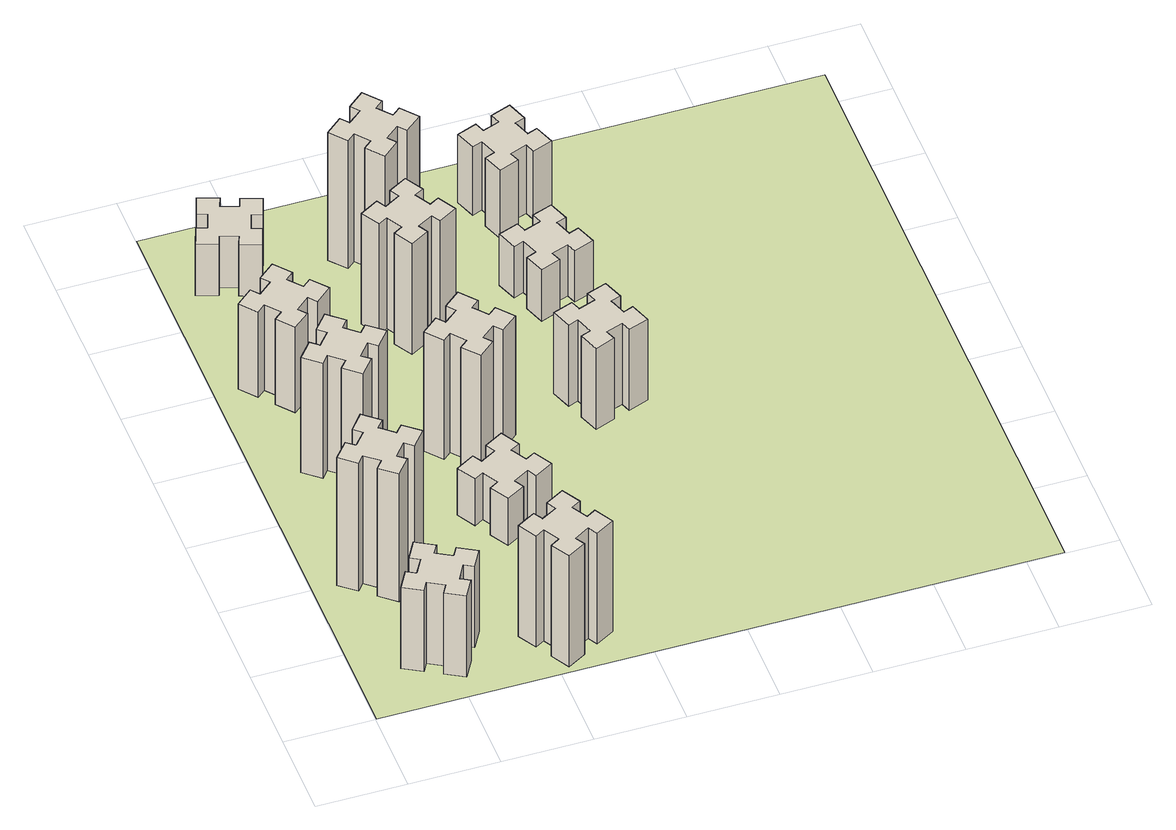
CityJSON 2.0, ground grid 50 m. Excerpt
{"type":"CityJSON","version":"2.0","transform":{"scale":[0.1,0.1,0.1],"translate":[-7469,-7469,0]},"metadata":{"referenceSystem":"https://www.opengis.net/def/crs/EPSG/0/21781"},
"CityObjects":{
"building1":{"type":"Building","attributes":{"class":"1000","function":"1000","usage":"1000","yearOfConstruction":2016,"roofType":"1000","measuredHeight":57,"storeysAboveGround":30,"storeysBelowGround":0},"geometry":[{"type":"Solid","lod":"1","boundaries":[[[[0,1,2,3,4,5,6,7,8,9,10,11,12,13,14,15,16,17,18,19]],[[17,16,20,21]],[[16,15,22,20]],[[15,14,23,22]],[[14,13,24,23]],[[13,12,25,24]],[[12,11,26,25]],[[11,10,27,26]],[[10,9,28,27]],[[9,8,29,28]],[[8,7,30,29]],[[7,6,31,30]],[[6,5,32,31]],[[5,4,33,32]],[[4,3,34,33]],[[3,2,35,34]],[[2,1,36,35]],[[1,0,37,36]],[[0,19,38,37]],[[19,18,39,38]],[[18,17,21,39]],[[24,25,26,27,28,29,30,31,32,33,34,35,36,37,38,39,21,20,22,23]]]]}]},
"building2":{"type":"Building","attributes":{"class":"1000","function":"1000","usage":"1000","yearOfConstruction":2016,"roofType":"1000","measuredHeight":90,"storeysAboveGround":30,"storeysBelowGround":0},"geometry":[{"type":"Solid","lod":"1","boundaries":[[[[40,41,42,43,44,45,46,47,48,49,50,51,52,53,54,55,56,57,58,59]],[[57,56,60,61]],[[56,55,62,60]],[[55,54,63,62]],[[54,53,64,63]],[[53,52,65,64]],[[52,51,66,65]],[[51,50,67,66]],[[50,49,68,67]],[[49,48,69,68]],[[48,47,70,69]],[[47,46,71,70]],[[46,45,72,71]],[[45,44,73,72]],[[44,43,74,73]],[[43,42,75,74]],[[42,41,76,75]],[[41,40,77,76]],[[40,59,78,77]],[[59,58,79,78]],[[58,57,61,79]],[[64,65,66,67,68,69,70,71,72,73,74,75,76,77,78,79,61,60,62,63]]]]}]},
"building3":{"type":"Building","attributes":{"class":"1000","function":"1000","usage":"1000","yearOfConstruction":2016,"roofType":"1000","measuredHeight":81,"storeysAboveGround":30,"storeysBelowGround":0},"geometry":[{"type":"Solid","lod":"1","boundaries":[[[[80,81,82,83,84,85,86,87,88,89,90,91,92,93,94,95,96,97,98,99]],[[97,96,100,101]],[[96,95,102,100]],[[95,94,103,102]],[[94,93,104,103]],[[93,92,105,104]],[[92,91,106,105]],[[91,90,107,106]],[[90,89,108,107]],[[89,88,109,108]],[[88,87,110,109]],[[87,86,111,110]],[[86,85,112,111]],[[85,84,113,112]],[[84,83,114,113]],[[83,82,115,114]],[[82,81,116,115]],[[81,80,117,116]],[[80,99,118,117]],[[99,98,119,118]],[[98,97,101,119]],[[104,105,106,107,108,109,110,111,112,113,114,115,116,117,118,119,101,100,102,103]]]]}]},
"building4":{"type":"Building","attributes":{"class":"1000","function":"1000","usage":"1000","yearOfConstruction":2016,"roofType":"1000","measuredHeight":60,"storeysAboveGround":30,"storeysBelowGround":0},"geometry":[{"type":"Solid","lod":"1","boundaries":[[[[120,121,122,123,124,125,126,127,128,129,130,131,132,133,134,135,136,137,138,139]],[[137,136,140,141]],[[136,135,142,140]],[[135,134,143,142]],[[134,133,144,143]],[[133,132,145,144]],[[132,131,146,145]],[[131,130,147,146]],[[130,129,148,147]],[[129,128,149,148]],[[128,127,150,149]],[[127,126,151,150]],[[126,125,152,151]],[[125,124,153,152]],[[124,123,154,153]],[[123,122,155,154]],[[122,121,156,155]],[[121,120,157,156]],[[120,139,158,157]],[[139,138,159,158]],[[138,137,141,159]],[[144,145,146,147,148,149,150,151,152,153,154,155,156,157,158,159,141,140,142,143]]]]}]},
"building5":{"type":"Building","attributes":{"class":"1000","function":"1000","usage":"1000","yearOfConstruction":2016,"roofType":"1000","measuredHeight":78,"storeysAboveGround":30,"storeysBelowGround":0},"geometry":[{"type":"Solid","lod":"1","boundaries":[[[[160,161,162,163,164,165,166,167,168,169,170,171,172,173,174,175,176,177,178,179]],[[177,176,180,181]],[[176,175,182,180]],[[175,174,183,182]],[[174,173,184,183]],[[173,172,185,184]],[[172,171,186,185]],[[171,170,187,186]],[[170,169,188,187]],[[169,168,189,188]],[[168,167,190,189]],[[167,166,191,190]],[[166,165,192,191]],[[165,164,193,192]],[[164,163,194,193]],[[163,162,195,194]],[[162,161,196,195]],[[161,160,197,196]],[[160,179,198,197]],[[179,178,199,198]],[[178,177,181,199]],[[184,185,186,187,188,189,190,191,192,193,194,195,196,197,198,199,181,180,182,183]]]]}]},
"building6":{"type":"Building","attributes":{"class":"1000","function":"1000","usage":"1000","yearOfConstruction":2016,"roofType":"1000","measuredHeight":36,"storeysAboveGround":30,"storeysBelowGround":0},"geometry":[{"type":"Solid","lod":"1","boundaries":[[[[200,201,202,203,204,205,206,207,208,209,210,211,212,213,214,215,216,217,218,219]],[[217,216,220,221]],[[216,215,222,220]],[[215,214,223,222]],[[214,213,224,223]],[[213,212,225,224]],[[212,211,226,225]],[[211,210,227,226]],[[210,209,228,227]],[[209,208,229,228]],[[208,207,230,229]],[[207,206,231,230]],[[206,205,232,231]],[[205,204,233,232]],[[204,203,234,233]],[[203,202,235,234]],[[202,201,236,235]],[[201,200,237,236]],[[200,219,238,237]],[[219,218,239,238]],[[218,217,221,239]],[[224,225,226,227,228,229,230,231,232,233,234,235,236,237,238,239,221,220,222,223]]]]}]},
"building7":{"type":"Building","attributes":{"class":"1000","function":"1000","usage":"1000","yearOfConstruction":2016,"roofType":"1000","measuredHeight":33,"storeysAboveGround":30,"storeysBelowGround":0},"geometry":[{"type":"Solid","lod":"1","boundaries":[[[[240,241,242,243,244,245,246,247,248,249,250,251,252,253,254,255,256,257,258,259]],[[257,256,260,261]],[[256,255,262,260]],[[255,254,263,262]],[[254,253,264,263]],[[253,252,265,264]],[[252,251,266,265]],[[251,250,267,266]],[[250,249,268,267]],[[249,248,269,268]],[[248,247,270,269]],[[247,246,271,270]],[[246,245,272,271]],[[245,244,273,272]],[[244,243,274,273]],[[243,242,275,274]],[[242,241,276,275]],[[241,240,277,276]],[[240,259,278,277]],[[259,258,279,278]],[[258,257,261,279]],[[264,265,266,267,268,269,270,271,272,273,274,275,276,277,278,279,261,260,262,263]]]]}]},
"building8":{"type":"Building","attributes":{"class":"1000","function":"1000","usage":"1000","yearOfConstruction":2016,"roofType":"1000","measuredHeight":84,"storeysAboveGround":30,"storeysBelowGround":0},"geometry":[{"type":"Solid","lod":"1","boundaries":[[[[280,281,282,283,284,285,286,287,288,289,290,291,292,293,294,295,296,297,298,299]],[[297,296,300,301]],[[296,295,302,300]],[[295,294,303,302]],[[294,293,304,303]],[[293,292,305,304]],[[292,291,306,305]],[[291,290,307,306]],[[290,289,308,307]],[[289,288,309,308]],[[288,287,310,309]],[[287,286,311,310]],[[286,285,312,311]],[[285,284,313,312]],[[284,283,314,313]],[[283,282,315,314]],[[282,281,316,315]],[[281,280,317,316]],[[280,299,318,317]],[[299,298,319,318]],[[298,297,301,319]],[[304,305,306,307,308,309,310,311,312,313,314,315,316,317,318,319,301,300,302,303]]]]}]},
"building9":{"type":"Building","attributes":{"class":"1000","function":"1000","usage":"1000","yearOfConstruction":2016,"roofType":"1000","measuredHeight":78,"storeysAboveGround":30,"storeysBelowGround":0},"geometry":[{"type":"Solid","lod":"1","boundaries":[[[[320,321,322,323,324,325,326,327,328,329,330,331,332,333,334,335,336,337,338,339]],[[337,336,340,341]],[[336,335,342,340]],[[335,334,343,342]],[[334,333,344,343]],[[333,332,345,344]],[[332,331,346,345]],[[331,330,347,346]],[[330,329,348,347]],[[329,328,349,348]],[[328,327,350,349]],[[327,326,351,350]],[[326,325,352,351]],[[325,324,353,352]],[[324,323,354,353]],[[323,322,355,354]],[[322,321,356,355]],[[321,320,357,356]],[[320,339,358,357]],[[339,338,359,358]],[[338,337,341,359]],[[344,345,346,347,348,349,350,351,352,353,354,355,356,357,358,359,341,340,342,343]]]]}]},
"building10":{"type":"Building","attributes":{"class":"1000","function":"1000","usage":"1000","yearOfConstruction":2016,"roofType":"1000","measuredHeight":90,"storeysAboveGround":30,"storeysBelowGround":0},"geometry":[{"type":"Solid","lod":"1","boundaries":[[[[360,361,362,363,364,365,366,367,368,369,370,371,372,373,374,375,376,377,378,379]],[[377,376,380,381]],[[376,375,382,380]],[[375,374,383,382]],[[374,373,384,383]],[[373,372,385,384]],[[372,371,386,385]],[[371,370,387,386]],[[370,369,388,387]],[[369,368,389,388]],[[368,367,390,389]],[[367,366,391,390]],[[366,365,392,391]],[[365,364,393,392]],[[364,363,394,393]],[[363,362,395,394]],[[362,361,396,395]],[[361,360,397,396]],[[360,379,398,397]],[[379,378,399,398]],[[378,377,381,399]],[[384,385,386,387,388,389,390,391,392,393,394,395,396,397,398,399,381,380,382,383]]]]}]},
"building11":{"type":"Building","attributes":{"class":"1000","function":"1000","usage":"1000","yearOfConstruction":2016,"roofType":"1000","measuredHeight":57,"storeysAboveGround":30,"storeysBelowGround":0},"geometry":[{"type":"Solid","lod":"1","boundaries":[[[[400,401,402,403,404,405,406,407,408,409,410,411,412,413,414,415,416,417,418,419]],[[417,416,420,421]],[[416,415,422,420]],[[415,414,423,422]],[[414,413,424,423]],[[413,412,425,424]],[[412,411,426,425]],[[411,410,427,426]],[[410,409,428,427]],[[409,408,429,428]],[[408,407,430,429]],[[407,406,431,430]],[[406,405,432,431]],[[405,404,433,432]],[[404,403,434,433]],[[403,402,435,434]],[[402,401,436,435]],[[401,400,437,436]],[[400,419,438,437]],[[419,418,439,438]],[[418,417,421,439]],[[424,425,426,427,428,429,430,431,432,433,434,435,436,437,438,439,421,420,422,423]]]]}]},
"building12":{"type":"Building","attributes":{"class":"1000","function":"1000","usage":"1000","yearOfConstruction":2016,"roofType":"1000","measuredHeight":36,"storeysAboveGround":30,"storeysBelowGround":0},"geometry":[{"type":"Solid","lod":"1","boundaries":[[[[440,441,442,443,444,445,446,447,448,449,450,451,452,453,454,455,456,457,458,459]],[[457,456,460,461]],[[456,455,462,460]],[[455,454,463,462]],[[454,453,464,463]],[[453,452,465,464]],[[452,451,466,465]],[[451,450,467,466]],[[450,449,468,467]],[[449,448,469,468]],[[448,447,470,469]],[[447,446,471,470]],[[446,445,472,471]],[[445,444,473,472]],[[444,443,474,473]],[[443,442,475,474]],[[442,441,476,475]],[[441,440,477,476]],[[440,459,478,477]],[[459,458,479,478]],[[458,457,461,479]],[[464,465,466,467,468,469,470,471,472,473,474,475,476,477,478,479,461,460,462,463]]]]}]},
"building13":{"type":"Building","attributes":{"class":"1000","function":"1000","usage":"1000","yearOfConstruction":2016,"roofType":"1000","measuredHeight":48,"storeysAboveGround":30,"storeysBelowGround":0},"geometry":[{"type":"Solid","lod":"1","boundaries":[[[[480,481,482,483,484,485,486,487,488,489,490,491,492,493,494,495,496,497,498,499]],[[497,496,500,501]],[[496,495,502,500]],[[495,494,503,502]],[[494,493,504,503]],[[493,492,505,504]],[[492,491,506,505]],[[491,490,507,506]],[[490,489,508,507]],[[489,488,509,508]],[[488,487,510,509]],[[487,486,511,510]],[[486,485,512,511]],[[485,484,513,512]],[[484,483,514,513]],[[483,482,515,514]],[[482,481,516,515]],[[481,480,517,516]],[[480,499,518,517]],[[499,498,519,518]],[[498,497,501,519]],[[504,505,506,507,508,509,510,511,512,513,514,515,516,517,518,519,501,500,502,503]]]]}]},
"landuse1":{"type":"LandUse","attributes":{"name":"plot1","function":"1010"},"geometry":[{"type":"MultiSurface","lod":"1","boundaries":[[[520,521,522,523]]]}]}
},
"vertices":[
[405,474,0],[355,387,0],[303,417,0],[243,313,0],[347,253,0],[377,305,0],[464,255,0],[434,203,0],[538,143,0],[598,247,0],[546,277,0],[596,364,0],[648,334,0],[708,438,0],[604,498,0],[574,446,0],[487,496,0],[517,548,0],[413,608,0],[353,504,0],[487,496,570],[517,548,570],[574,446,570],[604,498,570],[708,438,570],[648,334,570],[596,364,570],[546,277,570],[598,247,570],[538,143,570],[434,203,570],[464,255,570],[377,305,570],[347,253,570],[243,313,570],[303,417,570],[355,387,570],[405,474,570],[353,504,570],[413,608,570],
[484,1067,0],[408,1132,0],[446,1178,0],[354,1255,0],[277,1163,0],[323,1124,0],[259,1048,0],[213,1086,0],[136,994,0],[228,917,0],[266,963,0],[343,899,0],[304,853,0],[396,776,0],[473,868,0],[427,906,0],[492,983,0],[538,944,0],[615,1036,0],[523,1113,0],[492,983,900],[538,944,900],[427,906,900],[473,868,900],[396,776,900],[304,853,900],[343,899,900],[266,963,900],[228,917,900],[136,994,900],[213,1086,900],[259,1048,900],[323,1124,900],[277,1163,900],[354,1255,900],[446,1178,900],[408,1132,900],[484,1067,900],[523,1113,900],[615,1036,900],
[584,1907,0],[508,1972,0],[546,2018,0],[454,2095,0],[377,2003,0],[423,1964,0],[359,1888,0],[313,1926,0],[236,1834,0],[328,1757,0],[366,1803,0],[443,1739,0],[404,1693,0],[496,1616,0],[573,1708,0],[527,1746,0],[592,1823,0],[638,1784,0],[715,1876,0],[623,1953,0],[592,1823,810],[638,1784,810],[527,1746,810],[573,1708,810],[496,1616,810],[404,1693,810],[443,1739,810],[366,1803,810],[328,1757,810],[236,1834,810],[313,1926,810],[359,1888,810],[423,1964,810],[377,2003,810],[454,2095,810],[546,2018,810],[508,1972,810],[584,1907,810],[623,1953,810],[715,1876,810],
[492,2528,0],[427,2604,0],[473,2643,0],[396,2735,0],[304,2658,0],[343,2612,0],[266,2547,0],[228,2593,0],[136,2516,0],[213,2424,0],[259,2463,0],[323,2386,0],[277,2348,0],[354,2256,0],[446,2333,0],[408,2379,0],[484,2443,0],[523,2397,0],[615,2474,0],[538,2566,0],[484,2443,600],[523,2397,600],[408,2379,600],[446,2333,600],[354,2256,600],[277,2348,600],[323,2386,600],[259,2463,600],[213,2424,600],[136,2516,600],[228,2593,600],[266,2547,600],[343,2612,600],[304,2658,600],[396,2735,600],[473,2643,600],[427,2604,600],[492,2528,600],[538,2566,600],[615,2474,600],
[1127,155,0],[1214,205,0],[1244,153,0],[1348,213,0],[1288,317,0],[1236,287,0],[1186,374,0],[1238,404,0],[1178,508,0],[1074,448,0],[1104,396,0],[1017,346,0],[987,398,0],[883,338,0],[943,234,0],[995,264,0],[1045,177,0],[993,147,0],[1053,43,0],[1157,103,0],[1045,177,780],[993,147,780],[995,264,780],[943,234,780],[883,338,780],[987,398,780],[1017,346,780],[1104,396,780],[1074,448,780],[1178,508,780],[1238,404,780],[1186,374,780],[1236,287,780],[1288,317,780],[1348,213,780],[1244,153,780],[1214,205,780],[1127,155,780],[1157,103,780],[1053,43,780],
[462,3251,0],[496,3345,0],[552,3324,0],[593,3437,0],[480,3478,0],[460,3422,0],[366,3456,0],[387,3512,0],[274,3553,0],[233,3440,0],[289,3420,0],[255,3326,0],[199,3347,0],[157,3234,0],[270,3193,0],[291,3249,0],[385,3215,0],[364,3159,0],[477,3117,0],[518,3230,0],[385,3215,360],[364,3159,360],[291,3249,360],[270,3193,360],[157,3234,360],[199,3347,360],[255,3326,360],[289,3420,360],[233,3440,360],[274,3553,360],[387,3512,360],[366,3456,360],[460,3422,360],[480,3478,360],[593,3437,360],[552,3324,360],[496,3345,360],[462,3251,360],[518,3230,360],[477,3117,360],
[1127,1095,0],[1214,1145,0],[1244,1093,0],[1348,1153,0],[1288,1257,0],[1236,1227,0],[1186,1314,0],[1238,1344,0],[1178,1448,0],[1074,1388,0],[1104,1336,0],[1017,1286,0],[987,1338,0],[883,1278,0],[943,1174,0],[995,1204,0],[1045,1117,0],[993,1087,0],[1053,983,0],[1157,1043,0],[1045,1117,330],[993,1087,330],[995,1204,330],[943,1174,330],[883,1278,330],[987,1338,330],[1017,1286,330],[1104,1336,330],[1074,1388,330],[1178,1448,330],[1238,1344,330],[1186,1314,330],[1236,1227,330],[1288,1257,330],[1348,1153,330],[1244,1093,330],[1214,1145,330],[1127,1095,330],[1157,1043,330],[1053,983,330],
[999,1723,0],[1063,1646,0],[1017,1608,0],[1094,1516,0],[1186,1593,0],[1148,1639,0],[1224,1703,0],[1263,1657,0],[1355,1734,0],[1278,1826,0],[1232,1788,0],[1167,1864,0],[1213,1903,0],[1136,1995,0],[1044,1918,0],[1083,1872,0],[1006,1807,0],[968,1853,0],[876,1776,0],[953,1684,0],[1006,1807,840],[968,1853,840],[1083,1872,840],[1044,1918,840],[1136,1995,840],[1213,1903,840],[1167,1864,840],[1232,1788,840],[1278,1826,840],[1355,1734,840],[1263,1657,840],[1224,1703,840],[1148,1639,840],[1186,1593,840],[1094,1516,840],[1017,1608,840],[1063,1646,840],[999,1723,840],[953,1684,840],[876,1776,840],
[1236,2707,0],[1186,2794,0],[1238,2824,0],[1178,2928,0],[1074,2868,0],[1104,2816,0],[1017,2766,0],[987,2818,0],[883,2758,0],[943,2654,0],[995,2684,0],[1045,2597,0],[993,2567,0],[1053,2463,0],[1157,2523,0],[1127,2575,0],[1214,2625,0],[1244,2573,0],[1348,2633,0],[1288,2737,0],[1214,2625,780],[1244,2573,780],[1127,2575,780],[1157,2523,780],[1053,2463,780],[993,2567,780],[1045,2597,780],[995,2684,780],[943,2654,780],[883,2758,780],[987,2818,780],[1017,2766,780],[1104,2816,780],[1074,2868,780],[1178,2928,780],[1238,2824,780],[1186,2794,780],[1236,2707,780],[1288,2737,780],[1348,2633,780],
[999,3203,0],[1063,3126,0],[1017,3088,0],[1094,2996,0],[1186,3073,0],[1148,3119,0],[1224,3183,0],[1263,3137,0],[1355,3214,0],[1278,3306,0],[1232,3268,0],[1167,3344,0],[1213,3383,0],[1136,3475,0],[1044,3398,0],[1083,3352,0],[1006,3287,0],[968,3333,0],[876,3256,0],[953,3164,0],[1006,3287,900],[968,3333,900],[1083,3352,900],[1044,3398,900],[1136,3475,900],[1213,3383,900],[1167,3344,900],[1232,3268,900],[1278,3306,900],[1355,3214,900],[1263,3137,900],[1224,3183,900],[1148,3119,900],[1186,3073,900],[1094,2996,900],[1017,3088,900],[1063,3126,900],[999,3203,900],[953,3164,900],[876,3256,900],
[1846,1735,0],[1940,1769,0],[1960,1713,0],[2073,1754,0],[2032,1867,0],[1976,1846,0],[1942,1940,0],[1998,1960,0],[1957,2073,0],[1844,2032,0],[1865,1976,0],[1771,1942,0],[1750,1998,0],[1637,1957,0],[1679,1844,0],[1735,1865,0],[1769,1771,0],[1713,1750,0],[1754,1637,0],[1867,1679,0],[1769,1771,570],[1713,1750,570],[1735,1865,570],[1679,1844,570],[1637,1957,570],[1750,1998,570],[1771,1942,570],[1865,1976,570],[1844,2032,570],[1957,2073,570],[1998,1960,570],[1942,1940,570],[1976,1846,570],[2032,1867,570],[2073,1754,570],[1960,1713,570],[1940,1769,570],[1846,1735,570],[1867,1679,570],[1754,1637,570],
[1735,2705,0],[1769,2611,0],[1713,2590,0],[1754,2477,0],[1867,2519,0],[1846,2575,0],[1940,2609,0],[1960,2553,0],[2073,2594,0],[2032,2707,0],[1976,2686,0],[1942,2780,0],[1998,2800,0],[1957,2913,0],[1844,2872,0],[1865,2816,0],[1771,2782,0],[1750,2838,0],[1637,2797,0],[1679,2684,0],[1771,2782,360],[1750,2838,360],[1865,2816,360],[1844,2872,360],[1957,2913,360],[1998,2800,360],[1942,2780,360],[1976,2686,360],[2032,2707,360],[2073,2594,360],[1960,2553,360],[1940,2609,360],[1846,2575,360],[1867,2519,360],[1754,2477,360],[1713,2590,360],[1769,2611,360],[1735,2705,360],[1679,2684,360],[1637,2797,360],
[1846,3215,0],[1940,3249,0],[1960,3193,0],[2073,3234,0],[2032,3347,0],[1976,3326,0],[1942,3420,0],[1998,3440,0],[1957,3553,0],[1844,3512,0],[1865,3456,0],[1771,3422,0],[1750,3478,0],[1637,3437,0],[1679,3324,0],[1735,3345,0],[1769,3251,0],[1713,3230,0],[1754,3117,0],[1867,3159,0],[1769,3251,480],[1713,3230,480],[1735,3345,480],[1679,3324,480],[1637,3437,480],[1750,3478,480],[1771,3422,480],[1865,3456,480],[1844,3512,480],[1957,3553,480],[1998,3440,480],[1942,3420,480],[1976,3326,480],[2032,3347,480],[2073,3234,480],[1960,3193,480],[1940,3249,480],[1846,3215,480],[1867,3159,480],[1754,3117,480],
[5,3705,0],[3705,3705,0],[3705,5,0],[5,5,0]
]}
